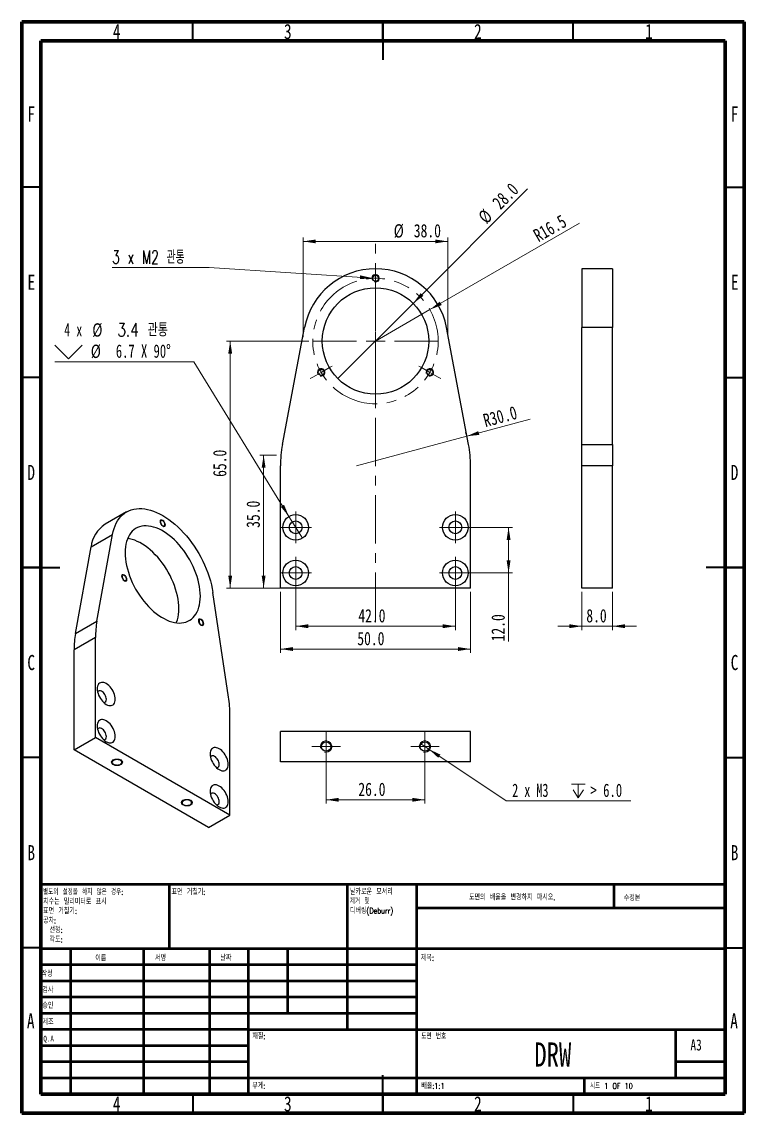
# Model space of a CAD drawing. Header units: millimetres. Extents: x 15 to 205, y 5 to 292.
import ezdxf

# ---------------------------------------------------------------- set-up
doc = ezdxf.new("R2010")
doc.units = ezdxf.units.MM
doc.linetypes.add('CENTERX2', pattern=[20.32, 12.7, -2.54, 2.54, -2.54])
doc.styles.add('SLDTEXTSTYLE0', font='TXT', dxfattribs={"width": 0.75})
doc.styles.add('SLDTEXTSTYLE1', font='TXT', dxfattribs={"width": 0.75, "bigfont": 'bigfont'})
doc.styles.add('SLDTEXTSTYLE2', font='TXT', dxfattribs={"width": 0.691176, "bigfont": 'bigfont'})
doc.styles.add('SLDTEXTSTYLE3', font='TXT', dxfattribs={"width": 0.6875, "bigfont": 'bigfont'})
doc.styles.add('SLDTEXTSTYLE4', font='TXT', dxfattribs={"width": 0.7, "bigfont": 'bigfont'})
doc.styles.add('SLDTEXTSTYLE5', font='TXT', dxfattribs={"width": 0.675, "bigfont": 'bigfont'})
doc.styles.add('SLDTEXTSTYLE6', font='TXT', dxfattribs={"width": 0.666667})
doc.styles.add('SLDTEXTSTYLE7', font='TXT', dxfattribs={"width": 0.694444})
doc.styles.add('SLDTEXTSTYLE8', font='TXT', dxfattribs={"width": 0.666667, "bigfont": 'bigfont'})
doc.styles.add('SLDTEXTSTYLE9', font='TXT', dxfattribs={"width": 0.7})
doc.dimstyles.new('SLDDIMSTYLE0', dxfattribs={"dimtxt": 3.5, "dimasz": 3.302, "dimexe": 0, "dimexo": 0.0625, "dimgap": 0.875, "dimtad": 1, "dimdec": 1, "dimrnd": 1e-09, "dimzin": 4, "dimdsep": 46, "dimtxsty": 'SLDTEXTSTYLE0', "dimsah": 1, "dimcen": 0.09, "dimadec": 0, "dimazin": 1, "dimtfac": 1, "dimtdec": 1, "dimtofl": 0, "dimtmove": 0, "dimatfit": 3, "dimfxl": 0, "dimfrac": 2, "dimtolj": 1, "dimtzin": 12, "dimarcsym": 0})
doc.dimstyles.new('SLDDIMSTYLE1', dxfattribs={"dimtxt": 3.5, "dimasz": 3.302, "dimexe": 0, "dimexo": 0.0625, "dimgap": 0.875, "dimtad": 1, "dimdec": 1, "dimrnd": 1e-09, "dimzin": 4, "dimdsep": 46, "dimtxsty": 'SLDTEXTSTYLE0', "dimblk1": 'NONE', "dimsah": 1, "dimcen": 0, "dimadec": 0, "dimazin": 1, "dimtfac": 1, "dimtdec": 1, "dimtmove": 0, "dimatfit": 3, "dimldrblk": 'NONE', "dimfxl": 0, "dimfrac": 2, "dimtolj": 1, "dimtzin": 12, "dimarcsym": 0})
doc.dimstyles.new('SLDDIMSTYLE2', dxfattribs={"dimtxt": 3.5, "dimasz": 3.302, "dimexe": 0, "dimexo": 0.0625, "dimgap": 0.875, "dimtad": 0, "dimtih": 1, "dimtoh": 1, "dimdec": 1, "dimrnd": 1e-09, "dimzin": 12, "dimdsep": 46, "dimtxsty": 'SLDTEXTSTYLE0', "dimblk1": 'NONE', "dimsah": 1, "dimcen": 0, "dimadec": 0, "dimazin": 3, "dimtfac": 1, "dimtdec": 1, "dimtmove": 0, "dimatfit": 3, "dimldrblk": 'NONE', "dimfxl": 0, "dimfrac": 2, "dimtolj": 1, "dimtzin": 12, "dimarcsym": 0})
doc.dimstyles.new('SLDDIMSTYLE3', dxfattribs={"dimtxt": 3.5, "dimasz": 3.302, "dimexe": 0, "dimexo": 0.0625, "dimgap": 0.875, "dimtad": 0, "dimtih": 1, "dimtoh": 1, "dimdec": 6, "dimrnd": 1e-09, "dimzin": 12, "dimdsep": 46, "dimtxsty": 'SLDTEXTSTYLE0', "dimblk1": 'NONE', "dimsah": 1, "dimcen": 0, "dimadec": 0, "dimazin": 3, "dimtfac": 1, "dimtdec": 1, "dimtmove": 0, "dimatfit": 3, "dimldrblk": 'NONE', "dimfxl": 0, "dimfrac": 2, "dimtolj": 1, "dimtzin": 12, "dimarcsym": 0})
doc.dimstyles.new('SLDDIMSTYLE4', dxfattribs={"dimtxt": 3.5, "dimasz": 3.302, "dimexe": 0, "dimexo": 0.0625, "dimgap": 0.875, "dimtad": 1, "dimdec": 1, "dimrnd": 1e-09, "dimzin": 12, "dimdsep": 46, "dimtxsty": 'SLDTEXTSTYLE0', "dimsah": 1, "dimcen": 0, "dimadec": 0, "dimazin": 3, "dimtfac": 1, "dimtdec": 1, "dimtofl": 0, "dimtmove": 0, "dimatfit": 3, "dimfxl": 0, "dimfrac": 2, "dimtolj": 1, "dimtzin": 12, "dimarcsym": 0})
doc.dimstyles.new('SLDDIMSTYLE5', dxfattribs={"dimtxt": 3.5, "dimasz": 3.302, "dimexe": 0, "dimexo": 0.0625, "dimgap": 0.875, "dimtad": 1, "dimdec": 1, "dimrnd": 1e-09, "dimzin": 4, "dimdsep": 46, "dimtxsty": 'SLDTEXTSTYLE0', "dimsah": 1, "dimcen": 0, "dimadec": 0, "dimazin": 1, "dimtfac": 1, "dimtdec": 1, "dimtofl": 0, "dimtmove": 0, "dimatfit": 3, "dimfxl": 0, "dimfrac": 2, "dimtolj": 1, "dimtzin": 12, "dimarcsym": 0})
doc.dimstyles.new('SLDDIMSTYLE6', dxfattribs={"dimtxt": 3.5, "dimasz": 3.302, "dimexe": 0, "dimexo": 0.0625, "dimgap": 0.875, "dimtad": 1, "dimdec": 1, "dimrnd": 1e-09, "dimzin": 4, "dimdsep": 46, "dimtxsty": 'SLDTEXTSTYLE0', "dimsah": 1, "dimcen": 0.09, "dimadec": 0, "dimazin": 1, "dimtfac": 1, "dimtdec": 1, "dimtmove": 0, "dimatfit": 0, "dimfxl": 0, "dimfrac": 2, "dimtolj": 1, "dimtzin": 12, "dimarcsym": 0})

# ---------------------------------------------------------------- blocks, each defined once
blk = doc.blocks.new('SW_NOTE_0')
at = {"color": 0, "linetype": 'Continuous', "lineweight": 0, "char_height": 1.5, "attachment_point": 1}
for s, insert, style in [('별도의 설정을 하지 않은 경우:', (0, 1.93), 'SLDTEXTSTYLE2'), ('치수는 밀리미터로 표시', (0, -0.57), 'SLDTEXTSTYLE1'), ('표면 거칠기:', (0, -3.07), 'SLDTEXTSTYLE1'), ('공차:', (0, -5.57), 'SLDTEXTSTYLE1'), ('선형:', (1.69, -8.07), 'SLDTEXTSTYLE1'), ('각도:', (1.69, -10.57), 'SLDTEXTSTYLE1')]:
    blk.add_mtext(s, dxfattribs=dict(at, insert=insert, style=style))
blk = doc.blocks.new('SW_NOTE_0_1')
at = {"color": 0, "linetype": 'Continuous', "lineweight": 0, "char_height": 1.5, "attachment_point": 1}
for s, insert, style in [('날카로운 모서리', (0, 1.93), 'SLDTEXTSTYLE1'), ('제거 및', (0, -0.57), 'SLDTEXTSTYLE3'), ('디버링(Deburr)', (0, -3.07), 'SLDTEXTSTYLE1')]:
    blk.add_mtext(s, dxfattribs=dict(at, insert=insert, style=style))
blk = doc.blocks.new('_D')
at = {"color": 7, "linetype": 'Continuous', "lineweight": 0}
for p, q in [((90.53, 208.06), (68.81, 208.06)), ((69.81, 143.06), (69.81, 208.06)), ((107.03, 143.06), (68.81, 143.06))]:
    blk.add_line(p, q, dxfattribs=at)
at = {"color": 7, "linetype": 'Continuous', "lineweight": 18}
for points in [[(69.81, 208.06), (69.3, 204.76), (70.32, 204.76)], [(69.81, 143.06), (70.32, 146.36), (69.3, 146.36)]]:
    blk.add_solid(points, dxfattribs=at)
at = {"color": 7, "linetype": 'Continuous', "lineweight": 18, "insert": (65.3, 172.33), "char_height": 3.5, "attachment_point": 1, "rotation": 90, "style": 'SLDTEXTSTYLE0'}
blk.add_mtext('65.0', dxfattribs=at)
blk = doc.blocks.new('_D_1')
at = {"color": 7, "linetype": 'Continuous', "lineweight": 0}
for p, q in [((83.03, 142.06), (83.03, 126.06)), ((133.03, 142.06), (133.03, 126.06)), ((133.03, 127.06), (83.03, 127.06))]:
    blk.add_line(p, q, dxfattribs=at)
at = {"color": 7, "linetype": 'Continuous', "lineweight": 18}
for points in [[(83.03, 127.06), (86.33, 126.55), (86.33, 127.57)], [(133.03, 127.06), (129.73, 127.57), (129.73, 126.55)]]:
    blk.add_solid(points, dxfattribs=at)
at = {"color": 7, "linetype": 'Continuous', "lineweight": 18, "insert": (103.24, 131.57), "char_height": 3.5, "attachment_point": 1, "style": 'SLDTEXTSTYLE0'}
blk.add_mtext('50.0', dxfattribs=at)
blk = doc.blocks.new('_D_2')
at = {"color": 7, "linetype": 'Continuous', "lineweight": 0}
for p, q in [((82.03, 178.06), (77.6, 178.06)), ((78.6, 143.06), (78.6, 178.06)), ((82.03, 143.06), (77.6, 143.06))]:
    blk.add_line(p, q, dxfattribs=at)
at = {"color": 7, "linetype": 'Continuous', "lineweight": 18}
for points in [[(78.6, 178.06), (78.09, 174.76), (79.11, 174.76)], [(78.6, 143.06), (79.11, 146.36), (78.09, 146.36)]]:
    blk.add_solid(points, dxfattribs=at)
at = {"color": 7, "linetype": 'Continuous', "lineweight": 18, "insert": (74.09, 158.92), "char_height": 3.5, "attachment_point": 1, "rotation": 90, "style": 'SLDTEXTSTYLE0'}
blk.add_mtext('35.0', dxfattribs=at)
blk = doc.blocks.new('_D_3')
at = {"color": 7, "linetype": 'Continuous', "lineweight": 0}
for p, q in [((89.03, 209.06), (89.03, 235.26)), ((127.03, 234.26), (89.03, 234.26)), ((127.03, 209.06), (127.03, 235.26))]:
    blk.add_line(p, q, dxfattribs=at)
at = {"color": 7, "linetype": 'Continuous', "lineweight": 18}
for points in [[(89.03, 234.26), (92.33, 233.75), (92.33, 234.76)], [(127.03, 234.26), (123.73, 234.76), (123.73, 233.75)]]:
    blk.add_solid(points, dxfattribs=at)
at = {"color": 7, "linetype": 'Continuous', "lineweight": 18, "char_height": 3.5, "attachment_point": 1, "style": 'SLDTEXTSTYLE0'}
for s, insert in [('%%c', (112.82, 238.77)), ('38.0', (118.1, 238.82))]:
    blk.add_mtext(s, dxfattribs=dict(at, insert=insert))
blk = doc.blocks.new('_D_4')
at = {"color": 7, "linetype": 'Continuous', "lineweight": 0}
for q in [(148.04, 248.07), (98.13, 198.16)]:
    blk.add_line((117.93, 217.96), q, dxfattribs=at)
at = {"color": 7, "linetype": 'Continuous', "lineweight": 18}
blk.add_solid([(117.93, 217.96), (120.63, 219.94), (119.91, 220.66)], dxfattribs=at)
at = {"color": 7, "linetype": 'Continuous', "lineweight": 18, "char_height": 3.5, "attachment_point": 1, "rotation": 45, "style": 'SLDTEXTSTYLE0'}
for s, insert in [('28.0', (138.42, 244.9)), ('%%c', (134.72, 241.13))]:
    blk.add_mtext(s, dxfattribs=dict(at, insert=insert))
blk = doc.blocks.new('_None')
blk = doc.blocks.new('_D_5')
at = {"color": 7, "linetype": 'Continuous', "lineweight": 0}
for p, q in [((87.03, 146.06), (87.03, 132.06)), ((129.03, 146.06), (129.03, 132.06)), ((87.03, 133.06), (129.03, 133.06))]:
    blk.add_line(p, q, dxfattribs=at)
at = {"color": 7, "linetype": 'Continuous', "lineweight": 18}
for points in [[(87.03, 133.06), (90.33, 132.55), (90.33, 133.57)], [(129.03, 133.06), (125.73, 133.57), (125.73, 132.55)]]:
    blk.add_solid(points, dxfattribs=at)
at = {"color": 7, "linetype": 'Continuous', "lineweight": 18, "insert": (103.51, 137.57), "char_height": 3.5, "attachment_point": 1, "style": 'SLDTEXTSTYLE0'}
blk.add_mtext('42.0', dxfattribs=at)
blk = doc.blocks.new('_D_6')
at = {"color": 7, "linetype": 'Continuous', "lineweight": 0}
for p, q in [((130.03, 159.06), (144.03, 159.06)), ((143.03, 159.06), (143.03, 147.06)), ((130.03, 147.06), (144.03, 147.06)), ((143.03, 147.06), (143.03, 129.07))]:
    blk.add_line(p, q, dxfattribs=at)
at = {"color": 7, "linetype": 'Continuous', "lineweight": 18}
for points in [[(143.03, 159.06), (142.52, 155.76), (143.54, 155.76)], [(143.03, 147.06), (143.54, 150.36), (142.52, 150.36)]]:
    blk.add_solid(points, dxfattribs=at)
at = {"color": 7, "linetype": 'Continuous', "lineweight": 18, "insert": (138.52, 129.07), "char_height": 3.5, "attachment_point": 1, "rotation": 90, "style": 'SLDTEXTSTYLE0'}
blk.add_mtext('12.0', dxfattribs=at)
blk = doc.blocks.new('SW_SYMBOL_HOLE_SINK')
at = {"color": 0, "linetype": 'Continuous', "lineweight": 18}
for p, q in [((0, 875), (800, 75)), ((800, 75), (1600, 875))]:
    blk.add_line(p, q, dxfattribs=at)
blk = doc.blocks.new('_D_7')
at = {"color": 7, "linetype": 'Continuous', "lineweight": 0}
for p, q in [((60.23, 202.59), (23.69, 202.59)), ((85.27, 161.92), (60.23, 202.59)), ((88.79, 156.2), (85.27, 161.92))]:
    blk.add_line(p, q, dxfattribs=at)
at = {"color": 7, "linetype": 'Continuous', "lineweight": 18}
blk.add_solid([(85.27, 161.92), (83.97, 165), (83.11, 164.47)], dxfattribs=at)
at = {"color": 7, "linetype": 'Continuous', "lineweight": 18, "xscale": 0.004470703125, "yscale": 0.004470703125, "zscale": 0.004470703125}
blk.add_blockref('SW_SYMBOL_HOLE_SINK', (23.69, 203.08), dxfattribs=at)
at = {"color": 7, "linetype": 'Continuous', "lineweight": 18, "char_height": 3.5, "attachment_point": 1}
for s, insert, style in [('4 x', (26.14, 212.77), 'SLDTEXTSTYLE6'), ('%%c', (33.55, 212.72), 'SLDTEXTSTYLE0'), ('3.4 관통', (40.14, 212.77), 'SLDTEXTSTYLE1'), ('%%c', (33.14, 207.11), 'SLDTEXTSTYLE0'), ('6.7 X 90°', (39.73, 207.16), 'SLDTEXTSTYLE7')]:
    blk.add_mtext(s, dxfattribs=dict(at, insert=insert, style=style))
blk = doc.blocks.new('_D_8')
at = {"color": 7, "linetype": 'Continuous', "lineweight": 0}
for p, q in [((64.25, 227.37), (38.76, 227.37)), ((107.23, 224.61), (64.25, 227.37)), ((108.83, 224.51), (107.23, 224.61))]:
    blk.add_line(p, q, dxfattribs=at)
at = {"color": 7, "linetype": 'Continuous', "lineweight": 18}
blk.add_solid([(107.23, 224.61), (103.97, 225.33), (103.91, 224.32)], dxfattribs=at)
at = {"color": 7, "linetype": 'Continuous', "lineweight": 18, "insert": (38.76, 231.88), "char_height": 3.5, "attachment_point": 1, "style": 'SLDTEXTSTYLE8'}
blk.add_mtext('3 x M2 관통', dxfattribs=at)
blk = doc.blocks.new('_D_9')
at = {"color": 7, "linetype": 'Continuous', "lineweight": 0}
for q in [(161.7, 239.05), (108.03, 208.06)]:
    blk.add_line((122.32, 216.31), q, dxfattribs=at)
at = {"color": 7, "linetype": 'Continuous', "lineweight": 18}
blk.add_solid([(122.32, 216.31), (125.44, 217.52), (124.93, 218.4)], dxfattribs=at)
at = {"color": 7, "linetype": 'Continuous', "lineweight": 18, "insert": (149.15, 237.01), "char_height": 3.5, "attachment_point": 1, "rotation": 30, "style": 'SLDTEXTSTYLE0'}
blk.add_mtext('R16.5', dxfattribs=at)
blk = doc.blocks.new('_D_10')
at = {"color": 7, "linetype": 'Continuous', "lineweight": 0}
for q in [(148.68, 187.49), (103.03, 175.25)]:
    blk.add_line((132.01, 183.02), q, dxfattribs=at)
at = {"color": 7, "linetype": 'Continuous', "lineweight": 18}
blk.add_arc((103.03, 175.25), 30, 12.6013, 16.9092, dxfattribs=at)
blk.add_solid([(132.01, 183.02), (135.33, 183.38), (135.07, 184.36)], dxfattribs=at)
at = {"color": 7, "linetype": 'Continuous', "lineweight": 18, "insert": (136.04, 188.76), "char_height": 3.5, "attachment_point": 1, "rotation": 15, "style": 'SLDTEXTSTYLE0'}
blk.add_mtext('R30.0', dxfattribs=at)
blk = doc.blocks.new('SW_CENTERMARKSYMBOL_0')
at = {"color": 0, "linetype": 'Continuous', "lineweight": 18}
for p, q in [((-14.29, 27.25), (-14.29, 28.05)), ((-14.29, 24.75), (-14.29, 27.25)), ((-14.29, 24.75), (-14.29, 22.25)), ((-14.29, 22.25), (-14.29, 21.45)), ((-14.29, 13.25), (-14.29, 19)), ((-14.29, 8.25), (-14.29, 10.75)), ((-19.29, 8.25), (-25.04, 8.25)), ((-14.29, 8.25), (-16.79, 8.25)), ((-14.29, 8.25), (-14.29, 5.75)), ((-14.29, 8.25), (-11.79, 8.25)), ((-9.29, 8.25), (-3.54, 8.25)), ((-14.29, 3.25), (-14.29, -2.5)), ((-28.58, 0), (-26.41, 1.25)), ((-26.41, 1.25), (-25.72, 1.65)), ((-2.17, 1.25), (-2.86, 1.65)), ((0, 0), (-2.17, 1.25)), ((0, 0), (2.17, -1.25)), ((-30.74, -1.25), (-31.44, -1.65)), ((-28.58, 0), (-30.74, -1.25)), ((2.17, -1.25), (2.86, -1.65))]:
    blk.add_line(p, q, dxfattribs=at)
at = {"color": 0, "linetype": 'CENTERX2', "lineweight": 0}
for start, end in [(107.3624, 192.6376), (347.3624, 72.6376), (227.3624, 312.6376)]:
    blk.add_arc((-14.29, 8.25), 16.5, start, end, dxfattribs=at)
at = {"color": 0, "linetype": 'Continuous', "lineweight": 0}
for start, end in [(90, 98.6812), (81.3188, 90), (201.3188, 210), (321.3188, 330), (330, 338.6812), (210, 218.6812)]:
    blk.add_arc((-14.29, 8.25), 16.5, start, end, dxfattribs=at)
blk = doc.blocks.new('SW_CENTERMARKSYMBOL_1')
at = {"color": 0, "linetype": 'Continuous', "lineweight": 18}
for p, q in [((0, 5), (0, 16.5)), ((-5, 0), (-16.5, 0)), ((0, 0), (-2.5, 0)), ((0, 0), (0, 2.5)), ((0, 0), (0, -2.5)), ((0, 0), (2.5, 0)), ((5, 0), (16.5, 0)), ((0, -5), (0, -16.5))]:
    blk.add_line(p, q, dxfattribs=at)
blk = doc.blocks.new('SW_CENTERMARKSYMBOL_2')
at = {"color": 0, "linetype": 'Continuous', "lineweight": 18}
for p, q in [((0, 2.5), (0, 4.2)), ((-2.5, 0), (-4.2, 0)), ((0, 0), (-2.5, 0)), ((0, 0), (0, 2.5)), ((0, 0), (0, -2.5)), ((0, 0), (2.5, 0)), ((2.5, 0), (4.2, 0)), ((0, -2.5), (0, -4.2))]:
    blk.add_line(p, q, dxfattribs=at)
blk = doc.blocks.new('SW_CENTERMARKSYMBOL_3')
at = {"color": 0, "linetype": 'Continuous', "lineweight": 18}
for p, q in [((0, 2.5), (0, 4.2)), ((-2.5, 0), (-4.2, 0)), ((0, 0), (-2.5, 0)), ((0, 0), (0, 2.5)), ((0, 0), (0, -2.5)), ((0, 0), (2.5, 0)), ((2.5, 0), (4.2, 0)), ((0, -2.5), (0, -4.2))]:
    blk.add_line(p, q, dxfattribs=at)
blk = doc.blocks.new('SW_CENTERMARKSYMBOL_4')
at = {"color": 0, "linetype": 'Continuous', "lineweight": 18}
for p, q in [((0, 2.5), (0, 4.2)), ((-2.5, 0), (-4.2, 0)), ((0, 0), (-2.5, 0)), ((0, 0), (0, 2.5)), ((0, 0), (0, -2.5)), ((0, 0), (2.5, 0)), ((2.5, 0), (4.2, 0)), ((0, -2.5), (0, -4.2))]:
    blk.add_line(p, q, dxfattribs=at)
blk = doc.blocks.new('SW_CENTERMARKSYMBOL_5')
at = {"color": 0, "linetype": 'Continuous', "lineweight": 18}
for p, q in [((0, 2.5), (0, 4.2)), ((-2.5, 0), (-4.2, 0)), ((0, 0), (-2.5, 0)), ((0, 0), (0, 2.5)), ((0, 0), (0, -2.5)), ((0, 0), (2.5, 0)), ((2.5, 0), (4.2, 0)), ((0, -2.5), (0, -4.2))]:
    blk.add_line(p, q, dxfattribs=at)
blk = doc.blocks.new('_D_11')
at = {"color": 7, "linetype": 'Continuous', "lineweight": 0}
for p, q in [((162.33, 142.06), (162.33, 132.06)), ((170.33, 142.06), (170.33, 132.06)), ((162.33, 133.06), (155.98, 133.06)), ((162.33, 133.06), (170.33, 133.06)), ((170.33, 133.06), (176.68, 133.06))]:
    blk.add_line(p, q, dxfattribs=at)
at = {"color": 7, "linetype": 'Continuous', "lineweight": 18}
for points in [[(162.33, 133.06), (159.03, 133.57), (159.03, 132.55)], [(170.33, 133.06), (173.63, 132.55), (173.63, 133.57)]]:
    blk.add_solid(points, dxfattribs=at)
at = {"color": 7, "linetype": 'Continuous', "lineweight": 18, "insert": (163.48, 137.57), "char_height": 3.5, "attachment_point": 1, "style": 'SLDTEXTSTYLE0'}
blk.add_mtext('8.0', dxfattribs=at)
blk = doc.blocks.new('_D_12')
at = {"color": 7, "linetype": 'Continuous', "lineweight": 0}
for p, q in [((95.03, 100.42), (95.03, 86.42)), ((121.03, 100.42), (121.03, 86.42)), ((121.03, 87.42), (95.03, 87.42))]:
    blk.add_line(p, q, dxfattribs=at)
at = {"color": 7, "linetype": 'Continuous', "lineweight": 18}
for points in [[(95.03, 87.42), (98.33, 86.91), (98.33, 87.92)], [(121.03, 87.42), (117.73, 87.92), (117.73, 86.91)]]:
    blk.add_solid(points, dxfattribs=at)
at = {"color": 7, "linetype": 'Continuous', "lineweight": 18, "insert": (103.51, 91.93), "char_height": 3.5, "attachment_point": 1, "style": 'SLDTEXTSTYLE0'}
blk.add_mtext('26.0', dxfattribs=at)
blk = doc.blocks.new('SW_SYMBOL_HOLE_DEPTH')
at = {"color": 0, "linetype": 'Continuous', "lineweight": 18}
for p, q in [((0, 875), (800, 875)), ((400, 875), (400, 75)), ((100, 555), (400, 75)), ((700, 555), (400, 75))]:
    blk.add_line(p, q, dxfattribs=at)
blk = doc.blocks.new('_D_13')
at = {"color": 7, "linetype": 'Continuous', "lineweight": 0}
for p, q in [((119.99, 102.11), (122.07, 100.72)), ((122.07, 100.72), (142.4, 87.1)), ((142.4, 87.1), (175.16, 87.1))]:
    blk.add_line(p, q, dxfattribs=at)
at = {"color": 7, "linetype": 'Continuous', "lineweight": 18}
blk.add_solid([(122.07, 100.72), (124.53, 98.46), (125.1, 99.3)], dxfattribs=at)
at = {"color": 7, "linetype": 'Continuous', "lineweight": 18, "xscale": 0.004470703125, "yscale": 0.004470703125, "zscale": 0.004470703125}
blk.add_blockref('SW_SYMBOL_HOLE_DEPTH', (159.57, 87.59), dxfattribs=at)
at = {"color": 7, "linetype": 'Continuous', "lineweight": 18, "char_height": 3.5, "attachment_point": 1}
for s, insert, style in [('2 x M3', (143.99, 91.67), 'SLDTEXTSTYLE6'), ('> 6.0', (164.57, 91.67), 'SLDTEXTSTYLE9')]:
    blk.add_mtext(s, dxfattribs=dict(at, insert=insert, style=style))
blk = doc.blocks.new('SW_CENTERMARKSYMBOL_6')
at = {"color": 0, "linetype": 'Continuous', "lineweight": 18}
for p, q in [((0, 2.5), (0, 3.75)), ((-2.5, 0), (-3.75, 0)), ((0, 0), (-2.5, 0)), ((0, 0), (0, 2.5)), ((0, 0), (0, -2.5)), ((0, 0), (2.5, 0)), ((2.5, 0), (3.75, 0)), ((0, -2.5), (0, -3.75))]:
    blk.add_line(p, q, dxfattribs=at)
blk = doc.blocks.new('SW_CENTERMARKSYMBOL_7')
at = {"color": 0, "linetype": 'Continuous', "lineweight": 18}
for p, q in [((0, 2.5), (0, 3.75)), ((-2.5, 0), (-3.75, 0)), ((0, 0), (-2.5, 0)), ((0, 0), (0, 2.5)), ((0, 0), (0, -2.5)), ((0, 0), (2.5, 0)), ((2.5, 0), (3.75, 0)), ((0, -2.5), (0, -3.75))]:
    blk.add_line(p, q, dxfattribs=at)

msp = doc.modelspace()

# ---------------------------------------------------------------- linework, layer by layer
at = {"color": 7, "linetype": 'Continuous', "lineweight": 70}
for p, q in [((15, 5), (15, 292)), ((15, 292), (205, 292)), ((205, 292), (205, 5)), ((20, 10), (20, 287)), ((20, 287), (200, 287)), ((200, 287), (200, 10)), ((200, 10), (20, 10)), ((205, 5), (15, 5))]:
    msp.add_line(p, q, dxfattribs=at)
at = {"color": 7, "linetype": 'Continuous', "lineweight": 35}
for p, q in [((60, 287), (60, 292)), ((110, 292), (110, 282)), ((110, 287), (110, 292)), ((160, 287), (160, 292)), ((20, 248.5), (15, 248.5)), ((200, 248.5), (205, 248.5)), ((20, 198.5), (15, 198.5)), ((200, 198.5), (205, 198.5)), ((15, 148.5), (25, 148.5)), ((20, 148.5), (15, 148.5)), ((205, 148.5), (195, 148.5)), ((200, 148.5), (205, 148.5)), ((20, 98.5), (15, 98.5)), ((200, 98.5), (205, 98.5)), ((20, 48.5), (15, 48.5)), ((200, 48.5), (205, 48.5)), ((110, 5), (110, 15)), ((60, 10), (60, 5)), ((110, 10), (110, 5)), ((160, 10), (160, 5))]:
    msp.add_line(p, q, dxfattribs=at)
at = {"color": 7, "linetype": 'CENTERX2', "lineweight": 18}
msp.add_line((108.0327697, 134.5155617), (108.0327697, 233.9230145), dxfattribs=at)
at = {"color": 7, "linetype": 'Continuous', "lineweight": 25}
for p, q in [((170.3293437, 227.0617241), (162.3293437, 227.0617241)), ((162.3293437, 227.0617241), (162.3293437, 211.5868297)), ((170.3293437, 227.0617241), (170.3293437, 211.5868297)), ((83.5536223, 180.820332), (89.3626431, 211.5868297)), ((132.5119172, 180.820332), (126.7028964, 211.5868297)), ((170.3293437, 211.5868297), (162.3293437, 211.5868297)), ((162.3293437, 180.820332), (162.3293437, 211.5868297)), ((170.3293437, 180.820332), (170.3293437, 211.5868297)), ((162.3293437, 175.2543758), (162.3293437, 180.820332)), ((162.3293437, 180.820332), (170.3293437, 180.820332)), ((170.3293437, 180.820332), (170.3293437, 175.2543758)), ((83.0327697, 143.0617241), (83.0327697, 175.2543758)), ((133.0327697, 143.0617241), (133.0327697, 175.2543758)), ((170.3293437, 175.2543758), (162.3293437, 175.2543758)), ((162.3293437, 143.0617241), (162.3293437, 175.2543758)), ((170.3293437, 143.0617241), (170.3293437, 175.2543758)), ((42.5599333, 163.1278718), (36.9030791, 159.8622394)), ((33.2005338, 153.906925), (38.8573881, 157.1725574)), ((34.7497901, 134.4217222), (38.8573881, 157.1725574)), ((29.0929359, 131.1560898), (33.2005338, 153.906925)), ((69.3685324, 114.4367477), (65.2609345, 141.9301146)), ((133.0327697, 143.0617241), (83.0327697, 143.0617241)), ((170.3293437, 143.0617241), (162.3293437, 143.0617241)), ((29.0929359, 131.1560898), (34.7497901, 134.4217222)), ((34.3814917, 130.089506), (28.7246375, 126.8238735)), ((34.3814917, 103.8028921), (34.3814917, 130.089506)), ((28.7246375, 100.5372596), (28.7246375, 126.8238735)), ((69.7368308, 83.3926893), (69.7368308, 109.6793032)), ((28.7246375, 100.5372596), (34.3814917, 103.8028921)), ((69.7368308, 83.3926893), (34.3814917, 103.8028921)), ((83.0327697, 97.4150289), (83.0327697, 105.4150289)), ((133.0327697, 105.4150289), (83.0327697, 105.4150289)), ((133.0327697, 97.4150289), (133.0327697, 105.4150289)), ((64.0799766, 80.1270568), (28.7246375, 100.5372596)), ((133.0327697, 97.4150289), (83.0327697, 97.4150289)), ((64.0799766, 80.1270568), (69.7368308, 83.3926893))]:
    msp.add_line(p, q, dxfattribs=at)
at = {"color": 7, "linetype": 'Continuous', "lineweight": 50}
for p, q in [((20, 65.25), (200, 65.25)), ((20, 65.25), (20, 10)), ((53.8, 48.25), (53.8, 65.25)), ((100.6, 65.25), (100.6, 27)), ((118.8, 65.25), (118.8, 10)), ((170.8, 58.875), (170.8, 65.25)), ((200, 58.875), (118.8, 58.875)), ((200, 48.25), (20, 48.25)), ((27.8, 48.25), (27.8, 10)), ((46.9909524, 48.25), (46.9909524, 10)), ((64.3989262, 48.25), (64.3989262, 10)), ((74.6, 10), (74.6, 48.25)), ((85, 31.25), (85, 48.25)), ((118.8, 44), (20, 44)), ((118.8, 39.75), (20, 39.75)), ((118.8, 35.5), (20, 35.5)), ((118.8, 31.25), (20, 31.25)), ((74.6, 27), (20, 27)), ((74.6, 27), (200, 27)), ((187, 14.25), (187, 27)), ((74.6, 22.749928), (20, 22.749928)), ((74.6, 18.5), (20, 18.5)), ((200, 18.5), (187, 18.5)), ((20, 14.25), (200, 14.25)), ((163, 10), (163, 14.25))]:
    msp.add_line(p, q, dxfattribs=at)
at = {"color": 7, "linetype": 'Continuous', "lineweight": 25, "flags": 128}
for points in [[(38.8573881, 157.1725574), (39.0312087, 157.9839162), (39.2522005, 158.7543205), (39.5195634, 159.480981), (39.8323291, 160.1612666), (40.1893654, 160.7927142), (40.5893794, 161.3730373), (41.0309227, 161.9001349), (41.5123968, 162.3720984), (42.0320582, 162.7872189), (42.5880254, 163.1439934), (43.1782854, 163.4411301), (43.8007009, 163.6775532), (44.4530184, 163.8524065), (45.132876, 163.965057), (45.837812, 164.0150968), (46.565274, 164.0023448), (47.3126281, 163.926847), (48.0771683, 163.7888769), (48.8561264, 163.5889341), (49.6466819, 163.3277424), (50.4459725, 163.0062475), (51.251104, 162.6256136), (52.0591613, 162.1872189), (52.8672186, 161.6926505), (53.6723501, 161.1436994), (54.4716406, 160.542353), (55.2621961, 159.8907887), (56.0411542, 159.1913658), (56.8056944, 158.4466165), (57.5530485, 157.6592375), (58.2805106, 156.8320798), (58.9854466, 155.9681382), (59.6653041, 155.0705408), (60.3176216, 154.1425378), (60.9400372, 153.1874891), (61.5302971, 152.2088527), (62.0862643, 151.2101721), (62.6059258, 150.1950633), (63.0873998, 149.1672017), (63.5289432, 148.130309), (63.9289572, 147.0881395), (64.2859934, 146.0444667), (64.5987592, 145.0030694), (64.866122, 143.9677184), (65.0871138, 142.9421623), (65.2609345, 141.9301146)], [(52.6248467, 159.8193036), (52.5997149, 160.0263556), (52.5265525, 160.2440267), (52.4118604, 160.4529758), (52.2658294, 160.634637), (52.101435, 160.7728688), (51.9332844, 160.8553887), (51.7763186, 160.8748645), (51.6444845, 160.8295657), (51.5494963, 160.7235172), (51.4997941, 160.5661419), (51.4997941, 160.3714234), (51.5494963, 160.1566631), (51.6444845, 159.9409436), (51.7763186, 159.7434324), (51.9332844, 159.5816793), (52.101435, 159.4700567), (52.2658294, 159.4184828), (52.4118604, 159.4315401), (52.5265525, 159.5080686), (52.5997149, 159.6412682), (52.6248467, 159.8193036)], [(61.9586562, 140.9580867), (61.9345415, 141.7694339), (61.862315, 142.6046705), (61.7423285, 143.4597273), (61.5751666, 144.3304386), (61.3616436, 145.2125624), (61.1027999, 146.1018009), (60.7998965, 146.9938221), (60.4544091, 147.8842799), (60.0680209, 148.7688362), (59.6426144, 149.6431816), (59.180262, 150.5030562), (58.6832163, 151.344271), (58.1538989, 152.1627274), (57.5948886, 152.9544383), (57.0089087, 153.7155463), (56.3988142, 154.4423434), (55.7675773, 155.1312888), (55.1182734, 155.779026), (54.4540659, 156.3823993), (53.7781905, 156.9384691), (53.0939403, 157.4445263), (52.4046487, 157.8981054), (51.7136739, 158.2969966), (51.0243823, 158.6392567), (50.340132, 158.923218), (49.6642567, 159.1474973), (49.0000491, 159.3110017), (48.3507452, 159.4129349), (47.7195083, 159.4528), (47.1094138, 159.430403), (46.523434, 159.345853), (45.9644236, 159.1995618), (45.4351062, 158.9922421), (44.9380606, 158.7249041), (44.4757082, 158.3988502), (44.0503016, 158.0156688), (43.6639134, 157.5772267), (43.318426, 157.0856602), (43.0155226, 156.5433639), (42.7566789, 155.9529799), (42.543156, 155.3173845), (42.3759941, 154.6396742), (42.2560075, 153.9231509), (42.183781, 153.1713052), (42.1596663, 152.3878002), (42.183781, 151.576453), (42.2560075, 150.7412164), (42.3759941, 149.8861596), (42.543156, 149.0154483), (42.7566789, 148.1333245), (43.0155226, 147.2440859), (43.318426, 146.3520648), (43.6639134, 145.461607), (44.0503016, 144.5770506), (44.4757082, 143.7027053), (44.9380606, 142.8428306), (45.4351062, 142.0016159), (45.9644236, 141.1831594), (46.523434, 140.3914486), (47.1094138, 139.6303406), (47.7195083, 138.9035435), (48.3507452, 138.2145981), (49.0000491, 137.5668609), (49.6642567, 136.9634876), (50.340132, 136.4074178), (51.0243823, 135.9013606), (51.7136739, 135.4477815), (52.4046487, 135.0488903), (53.0939403, 134.7066302), (53.7781905, 134.4226689), (54.4540659, 134.1983896), (55.1182734, 134.0348851), (55.7675773, 133.932952), (56.3988142, 133.8930868), (57.0089087, 133.9154838), (57.5948886, 134.0000339), (58.1538989, 134.1463251), (58.6832163, 134.3536447), (59.180262, 134.6209828), (59.6426144, 134.9470367), (60.0680209, 135.3302181), (60.4544091, 135.7686601), (60.7998965, 136.2602267), (61.1027999, 136.802523), (61.3616436, 137.392907), (61.5751666, 138.0285024), (61.7423285, 138.7062127), (61.862315, 139.422736), (61.9345415, 140.1745817), (61.9586562, 140.9580867)], [(55.6334395, 133.9491145), (55.7047894, 134.1272746), (55.9183123, 134.76287), (56.0854742, 135.4405802), (56.2054608, 136.1571036), (56.2776873, 136.9089492), (56.301802, 137.6924542), (56.2776873, 138.5038014), (56.2054608, 139.339038), (56.0854742, 140.1940949), (55.9183123, 141.0648062), (55.7047894, 141.9469299), (55.4459457, 142.8361685), (55.1430422, 143.7281896), (54.7975549, 144.6186475), (54.4111667, 145.5032038), (53.9857601, 146.3775491), (53.5234077, 147.2374238), (53.0263621, 148.0786385), (52.4970447, 148.897095), (51.9380343, 149.6888058), (51.3520545, 150.4499138), (50.74196, 151.176711), (50.1107231, 151.8656564), (49.4614192, 152.5133936), (48.7972116, 153.1167668), (48.1213363, 153.6728366), (47.437086, 154.1788938), (46.7477944, 154.6324729), (46.0568196, 155.0313642), (45.367528, 155.3736242), (44.6832778, 155.6575856), (44.0074024, 155.8818648), (43.3431949, 156.0453693), (42.8280288, 156.13114)], [(42.5207015, 145.4429174), (42.4955697, 145.6499693), (42.4224073, 145.8676404), (42.3077152, 146.0765896), (42.1616842, 146.2582508), (41.9972898, 146.3964826), (41.8291392, 146.4790025), (41.6721734, 146.4984783), (41.5403393, 146.4531794), (41.4453511, 146.3471309), (41.3956489, 146.1897557), (41.3956489, 145.9950371), (41.4453511, 145.7802769), (41.5403393, 145.5645574), (41.6721734, 145.3670462), (41.8291392, 145.205293), (41.9972898, 145.0936704), (42.1616842, 145.0420965), (42.3077152, 145.0551539), (42.4224073, 145.1316823), (42.4955697, 145.2648819), (42.5207015, 145.4429174)], [(62.7289919, 133.7769196), (62.7038601, 133.9839716), (62.6306977, 134.2016427), (62.5160056, 134.4105919), (62.3699746, 134.5922531), (62.2055802, 134.7304849), (62.0374296, 134.8130048), (61.8804638, 134.8324806), (61.7486297, 134.7871817), (61.6536415, 134.6811332), (61.6039393, 134.523758), (61.6039393, 134.3290394), (61.6536415, 134.1142792), (61.7486297, 133.8985596), (61.8804638, 133.7010484), (62.0374296, 133.5392953), (62.2055802, 133.4276727), (62.3699746, 133.3760988), (62.5160056, 133.3891562), (62.6306977, 133.4656846), (62.7038601, 133.5988842), (62.7289919, 133.7769196)], [(39.5857977, 113.8631632), (39.5616146, 114.2675755), (39.4895579, 114.6916762), (39.3710942, 115.126832), (39.2086353, 115.5641842), (39.0054882, 115.9948296), (38.7657886, 116.4100016), (38.4944159, 116.8012484), (38.1968946, 117.1606054), (37.8792813, 117.4807571), (37.5480417, 117.7551862), (37.2099189, 117.978306), (36.8717961, 118.1455744), (36.5405565, 118.2535865), (36.2229432, 118.3001433), (35.9254218, 118.2842971), (35.6540491, 118.2063706), (35.4143495, 118.0679499), (35.2112024, 117.871853), (35.0487435, 117.6220719), (34.9302799, 117.3236914), (34.8582231, 116.9827856), (34.8340401, 116.6062945), (34.8582231, 116.2018822), (34.9302799, 115.7777814), (35.0487435, 115.3426257), (35.2112024, 114.9052735), (35.4143495, 114.474628), (35.6540491, 114.0594561), (35.9254218, 113.6682092), (36.2229432, 113.3088522), (36.5405565, 112.9887005), (36.8717961, 112.7142715), (37.2099189, 112.4911517), (37.5480417, 112.3238832), (37.8792813, 112.2158712), (38.1968946, 112.1693143), (38.4944159, 112.1851605), (38.7657886, 112.2630871), (39.0054882, 112.4015078), (39.2086353, 112.5976046), (39.3710942, 112.8473857), (39.4895579, 113.1457662), (39.5616146, 113.486672), (39.5857977, 113.8631632)], [(37.2382031, 113.8631632), (37.2135965, 114.1567947), (37.1407838, 114.4668152), (37.0227462, 114.7805323), (36.864316, 115.0851026), (36.6719795, 115.3680567), (36.4536108, 115.6178106), (36.2181501, 115.8241393), (35.9752372, 115.9785957), (35.7348168, 116.0748563), (35.5067319, 116.1089801), (35.3003203, 116.0795703), (35.1240325, 115.9878307), (34.9850857, 115.8375173), (34.9361024, 115.7518795)], [(39.5857977, 104.0646735), (39.5616146, 104.4690858), (39.4895579, 104.8931865), (39.3710942, 105.3283422), (39.2086353, 105.7656944), (39.0054882, 106.1963399), (38.7657886, 106.6115119), (38.4944159, 107.0027587), (38.1968946, 107.3621157), (37.8792813, 107.6822674), (37.5480417, 107.9566964), (37.2099189, 108.1798162), (36.8717961, 108.3470847), (36.5405565, 108.4550968), (36.2229432, 108.5016536), (35.9254218, 108.4858074), (35.6540491, 108.4078808), (35.4143495, 108.2694602), (35.2112024, 108.0733633), (35.0487435, 107.8235822), (34.9302799, 107.5252017), (34.8582231, 107.1842959), (34.8340401, 106.8078047), (34.8582231, 106.4033924), (34.9302799, 105.9792917), (35.0487435, 105.5441359), (35.2112024, 105.1067837), (35.4143495, 104.6761383), (35.6540491, 104.2609663), (35.9254218, 103.8697195), (36.2229432, 103.5103625), (36.5405565, 103.1902108), (36.8717961, 102.9157818), (37.2099189, 102.692662), (37.5480417, 102.5253935), (37.8792813, 102.4173814), (38.1968946, 102.3708246), (38.4944159, 102.3866708), (38.7657886, 102.4645974), (39.0054882, 102.603018), (39.2086353, 102.7991149), (39.3710942, 103.048896), (39.4895579, 103.3472765), (39.5616146, 103.6881823), (39.5857977, 104.0646735)], [(37.2382031, 104.0646735), (37.2135965, 104.358305), (37.1407838, 104.6683254), (37.0227462, 104.9820426), (36.864316, 105.2866128), (36.6719795, 105.569567), (36.4536108, 105.8193209), (36.2181501, 106.0256496), (35.9752372, 106.1801059), (35.7348168, 106.2763665), (35.5067319, 106.3104904), (35.3003203, 106.2810805), (35.1240325, 106.189341), (34.9850857, 106.0390275), (34.9361024, 105.9533897)], [(69.2842825, 96.7185929), (69.2600994, 97.1230052), (69.1880427, 97.5471059), (69.069579, 97.9822616), (68.9071201, 98.4196138), (68.7039731, 98.8502593), (68.4642734, 99.2654313), (68.1929007, 99.6566781), (67.8953794, 100.0160351), (67.5777661, 100.3361868), (67.2465265, 100.6106158), (66.9084037, 100.8337356), (66.5702809, 101.0010041), (66.2390413, 101.1090162), (65.921428, 101.155573), (65.6239066, 101.1397268), (65.352534, 101.0618002), (65.1128343, 100.9233796), (64.9096873, 100.7272827), (64.7472283, 100.4775016), (64.6287647, 100.1791211), (64.5567079, 99.8382153), (64.5325249, 99.4617241), (64.5567079, 99.0573118), (64.6287647, 98.6332111), (64.7472283, 98.1980553), (64.9096873, 97.7607031), (65.1128343, 97.3300577), (65.352534, 96.9148857), (65.6239066, 96.5236389), (65.921428, 96.1642819), (66.2390413, 95.8441302), (66.5702809, 95.5697012), (66.9084037, 95.3465814), (67.2465265, 95.1793129), (67.5777661, 95.0713008), (67.8953794, 95.024744), (68.1929007, 95.0405902), (68.4642734, 95.1185168), (68.7039731, 95.2569374), (68.9071201, 95.4530343), (69.069579, 95.7028154), (69.1880427, 96.0011959), (69.2600994, 96.3421017), (69.2842825, 96.7185929)], [(40.9222295, 97.7818822), (40.6945667, 97.8858012), (40.4315269, 97.9566098), (40.1472907, 97.9904909), (39.8571812, 97.9856178), (39.5768383, 97.9422533), (39.3213754, 97.8627352), (39.1045647, 97.7513503), (38.9380943, 97.6141034), (38.8309387, 97.4583935), (38.7888748, 97.292615), (38.8141702, 97.125705), (38.9054613, 96.9666618), (39.0578264, 96.8240593), (39.2630516, 96.7055853), (39.5100732, 96.6176267), (39.785574, 96.5649255), (40.0747019, 96.5503228), (40.3618698, 96.5746058), (40.6315965, 96.6364654), (40.8693408, 96.7325667), (41.062286, 96.8577289), (41.2000304, 97.0052045), (41.275148, 97.1670429), (41.2835894, 97.3345196), (41.2248993, 97.4986057), (41.1022418, 97.6504553), (40.9222295, 97.7818822)], [(66.9366879, 96.7185929), (66.9120813, 97.0122244), (66.8392686, 97.3222448), (66.721231, 97.635962), (66.5628008, 97.9405322), (66.3704643, 98.2234864), (66.1520957, 98.4732403), (65.916635, 98.679569), (65.673722, 98.8340253), (65.4333016, 98.9302859), (65.2052167, 98.9644098), (64.9988051, 98.9349999), (64.8225173, 98.8432604), (64.6835705, 98.6929469), (64.6345872, 98.6073091)], [(69.2842825, 86.9201031), (69.2600994, 87.3245154), (69.1880427, 87.7486162), (69.069579, 88.1837719), (68.9071201, 88.6211241), (68.7039731, 89.0517695), (68.4642734, 89.4669415), (68.1929007, 89.8581883), (67.8953794, 90.2175453), (67.5777661, 90.537697), (67.2465265, 90.8121261), (66.9084037, 91.0352459), (66.5702809, 91.2025143), (66.2390413, 91.3105264), (65.921428, 91.3570832), (65.6239066, 91.3412371), (65.352534, 91.2633105), (65.1128343, 91.1248898), (64.9096873, 90.928793), (64.7472283, 90.6790118), (64.6287647, 90.3806313), (64.5567079, 90.0397255), (64.5325249, 89.6632344), (64.5567079, 89.2588221), (64.6287647, 88.8347213), (64.7472283, 88.3995656), (64.9096873, 87.9622134), (65.1128343, 87.5315679), (65.352534, 87.116396), (65.6239066, 86.7251492), (65.921428, 86.3657922), (66.2390413, 86.0456405), (66.5702809, 85.7712114), (66.9084037, 85.5480916), (67.2465265, 85.3808231), (67.5777661, 85.2728111), (67.8953794, 85.2262543), (68.1929007, 85.2421004), (68.4642734, 85.320027), (68.7039731, 85.4584477), (68.9071201, 85.6545445), (69.069579, 85.9043256), (69.1880427, 86.2027062), (69.2600994, 86.5436119), (69.2842825, 86.9201031)], [(66.9366879, 86.9201031), (66.9120813, 87.2137346), (66.8392686, 87.5237551), (66.721231, 87.8374722), (66.5628008, 88.1420425), (66.3704643, 88.4249966), (66.1520957, 88.6747505), (65.916635, 88.8810792), (65.673722, 89.0355356), (65.4333016, 89.1317962), (65.2052167, 89.16592), (64.9988051, 89.1365102), (64.8225173, 89.0447706), (64.6835705, 88.8944572), (64.6345872, 88.8088194)], [(59.3070058, 87.1685768), (59.079343, 87.2724957), (58.8163032, 87.3433044), (58.532067, 87.3771854), (58.2419575, 87.3723123), (57.9616146, 87.3289478), (57.7061518, 87.2494297), (57.489341, 87.1380448), (57.3228706, 87.0007979), (57.215715, 86.845088), (57.1736511, 86.6793095), (57.1989465, 86.5123996), (57.2902376, 86.3533563), (57.4426027, 86.2107538), (57.6478279, 86.0922798), (57.8948495, 86.0043213), (58.1703503, 85.9516201), (58.4594782, 85.9370174), (58.7466461, 85.9613003), (59.0163728, 86.0231599), (59.2541171, 86.1192612), (59.4470624, 86.2444234), (59.5848067, 86.391899), (59.6599244, 86.5537375), (59.6683657, 86.7212141), (59.6096756, 86.8853002), (59.4870181, 87.0371499), (59.3070058, 87.1685768)]]:
    msp.add_lwpolyline(points, dxfattribs=at)
at = {"color": 7, "linetype": 'Continuous', "lineweight": 18, "flags": 128}
for points in [[(52.0591613, 160.9624076), (52.3297593, 160.7440393), (52.5591613, 160.4346045), (52.7124428, 160.0812121), (52.7662681, 159.7376628), (52.7124428, 159.4562588), (52.5591613, 159.2798414), (52.3297593, 159.2352686), (52.0591613, 159.329326), (51.7885632, 159.5476944), (51.5591613, 159.8571291), (51.4058798, 160.2105216), (51.3520545, 160.5540709), (51.4058798, 160.8354748), (51.5591613, 161.0118922), (51.7885632, 161.0564651), (52.0591613, 160.9624076)], [(41.9550161, 146.5860214), (42.2256141, 146.367653), (42.4550161, 146.0582183), (42.6082976, 145.7048259), (42.6621229, 145.3612765), (42.6082976, 145.0798726), (42.4550161, 144.9034552), (42.2256141, 144.8588823), (41.9550161, 144.9529398), (41.684418, 145.1713082), (41.4550161, 145.4807429), (41.3017346, 145.8341353), (41.2479093, 146.1776847), (41.3017346, 146.4590886), (41.4550161, 146.635506), (41.684418, 146.6800789), (41.9550161, 146.5860214)], [(62.1633065, 134.9200237), (62.4339045, 134.7016553), (62.6633065, 134.3922206), (62.8165879, 134.0388282), (62.8704132, 133.6952788), (62.8165879, 133.4138749), (62.6633065, 133.2374575), (62.4339045, 133.1928846), (62.1633065, 133.2869421), (61.8927084, 133.5053105), (61.6633065, 133.8147452), (61.510025, 134.1681376), (61.4561997, 134.5116869), (61.510025, 134.7930909), (61.6633065, 134.9695083), (61.8927084, 135.0140812), (62.1633065, 134.9200237)], [(41.0990062, 97.8839333), (41.4241653, 97.6030048), (41.538346, 97.2716272), (41.4241653, 96.9402495), (41.0990062, 96.6593211), (40.6123711, 96.4716107), (40.038346, 96.4056956), (39.4643208, 96.4716107), (38.9776858, 96.6593211), (38.6525267, 96.9402495), (38.538346, 97.2716272), (38.6525267, 97.6030048), (38.9776858, 97.8839333), (39.4643208, 98.0716436), (40.038346, 98.1375587), (40.6123711, 98.0716436), (41.0990062, 97.8839333)], [(59.4837825, 87.2706278), (59.8089416, 86.9896994), (59.9231223, 86.6583217), (59.8089416, 86.3269441), (59.4837825, 86.0460156), (58.9971475, 85.8583053), (58.4231223, 85.7923901), (57.8490972, 85.8583053), (57.3624621, 86.0460156), (57.037303, 86.3269441), (56.9231223, 86.6583217), (57.037303, 86.9896994), (57.3624621, 87.2706278), (57.8490972, 87.4583382), (58.4231223, 87.5242533), (58.9971475, 87.4583382), (59.4837825, 87.2706278)]]:
    msp.add_lwpolyline(points, dxfattribs=at)
at = {"color": 7, "linetype": 'Continuous', "lineweight": 25}
for centre, radius in [((108.0327697, 224.5617241), 0.8), ((108.0327697, 208.0617241), 14), ((93.7433506, 199.8117241), 0.8), ((122.3221889, 199.8117241), 0.8), ((87.0327697, 159.0617241), 3.36), ((87.0327697, 159.0617241), 1.7), ((129.0327697, 159.0617241), 3.36), ((129.0327697, 159.0617241), 1.7), ((87.0327697, 147.0617241), 3.36), ((129.0327697, 147.0617241), 3.36), ((87.0327697, 147.0617241), 1.7), ((129.0327697, 147.0617241), 1.7), ((95.0327697, 101.4150289), 1.25), ((121.0327697, 101.4150289), 1.25)]:
    msp.add_circle(centre, radius, dxfattribs=at)
for centre, radius, start, end in [((108.0327697, 208.0617241), 19, 10.692143291, 169.307856709), ((113.0327697, 175.2543758), 30, 169.307856709, 180), ((103.0327697, 175.2543758), 30, 0, 10.692143291), ((41.4230192, 152.9234642), 8.2810905, 123.080348001, 173.179466105), ((58.8073004, 130.1947372), 24.4260353, 170.034657937, 180.246840014), ((53.1504461, 126.9291048), 24.4260353, 170.034657937, 180.246840014), ((36.5182178, 113.7378419), 0.7308107, 270.19203028, 9.874028198), ((37.4666161, 109.5740771), 32.2703862, 0.186828358, 8.666638829), ((36.5182178, 103.9393522), 0.7308107, 270.192030278, 9.874028198), ((66.2167026, 96.5932716), 0.7308107, 270.192030279, 9.874028198), ((66.2167026, 86.7947818), 0.7308107, 270.192030279, 9.874028198)]:
    msp.add_arc(centre, radius, start, end, dxfattribs=at)
at = {"color": 7, "linetype": 'Continuous', "lineweight": 18}
for centre, radius in [((108.0327697, 224.5617241), 1), ((93.7433506, 199.8117241), 1), ((122.3221889, 199.8117241), 1), ((95.0327697, 101.4150289), 1.5), ((121.0327697, 101.4150289), 1.5)]:
    msp.add_arc(centre, radius, 255, 195, dxfattribs=at)

# ---------------------------------------------------------------- block references
at = {"color": 7, "linetype": 'Continuous', "lineweight": 0}
for name, p in [('SW_CENTERMARKSYMBOL_0', (122.3221889, 199.8117241)), ('SW_CENTERMARKSYMBOL_1', (108.0327697, 208.0617241)), ('SW_CENTERMARKSYMBOL_3', (87.0327697, 159.0617241)), ('SW_CENTERMARKSYMBOL_5', (129.0327697, 159.0617241)), ('SW_CENTERMARKSYMBOL_2', (87.0327697, 147.0617241)), ('SW_CENTERMARKSYMBOL_4', (129.0327697, 147.0617241)), ('SW_CENTERMARKSYMBOL_7', (95.0327697, 101.4150289)), ('SW_CENTERMARKSYMBOL_6', (121.0327697, 101.4150289)), ('SW_NOTE_0', (20.5936687, 61.9873699)), ('SW_NOTE_0_1', (101.3092157, 62.0694896))]:
    msp.add_blockref(name, p, dxfattribs=at)

# ---------------------------------------------------------------- texts
for s, insert, char_height, attachment_point, style in [('4', (39.9600369, 291.4388928), 3.96875, 2, 'SLDTEXTSTYLE0'), ('3', (84.9600369, 291.4388928), 3.96875, 2, 'SLDTEXTSTYLE0'), ('2', (134.9600369, 291.4388928), 3.96875, 2, 'SLDTEXTSTYLE0'), ('1', (179.9600369, 291.4388928), 3.96875, 2, 'SLDTEXTSTYLE0'), ('F', (17.4577402, 269.7445102), 3.96875, 2, 'SLDTEXTSTYLE0'), ('F', (202.4577402, 269.7445102), 3.96875, 2, 'SLDTEXTSTYLE0'), ('E', (17.5078089, 225.4945102), 3.96875, 2, 'SLDTEXTSTYLE0'), ('E', (202.5078089, 225.4945102), 3.96875, 2, 'SLDTEXTSTYLE0'), ('D', (17.4526873, 175.4945102), 3.96875, 2, 'SLDTEXTSTYLE0'), ('D', (202.4526873, 175.4945102), 3.96875, 2, 'SLDTEXTSTYLE0'), ('C', (17.4586589, 125.4945102), 3.96875, 2, 'SLDTEXTSTYLE0'), ('C', (202.4586589, 125.4945102), 3.96875, 2, 'SLDTEXTSTYLE0'), ('B', (17.4706018, 75.4945102), 3.96875, 2, 'SLDTEXTSTYLE0'), ('B', (202.4706018, 75.4945102), 3.96875, 2, 'SLDTEXTSTYLE0'), ('표면 거칠기:', (54.3712922, 63.919272), 1.5, 1, 'SLDTEXTSTYLE1'), ('도면의 배율을 변경하지 마시오.', (132.6146405, 62.5329936), 1.5, 1, 'SLDTEXTSTYLE1'), ('수정본', (173.3275817, 62.3349087), 1.5, 1, 'SLDTEXTSTYLE1'), ('이름', (34.3222392, 46.5014826), 1.5, 1, 'SLDTEXTSTYLE1'), ('서명', (50.0335876, 46.5617564), 1.5, 1, 'SLDTEXTSTYLE1'), ('날짜', (67.214702, 46.5761792), 1.5, 1, 'SLDTEXTSTYLE1'), ('제목:', (119.9561869, 46.5761792), 1.5, 1, 'SLDTEXTSTYLE1'), ('작성', (20.2121492, 42.4297149), 1.5, 1, 'SLDTEXTSTYLE1'), ('검사', (20.4104689, 38.1544072), 1.5, 1, 'SLDTEXTSTYLE1'), ('승인', (20.4017224, 34.064296), 1.5, 1, 'SLDTEXTSTYLE1'), ('A', (17.3396881, 31.2445102), 3.96875, 2, 'SLDTEXTSTYLE0'), ('제조', (20.4551865, 29.7337047), 1.5, 1, 'SLDTEXTSTYLE1'), ('A', (202.3396881, 31.2445102), 3.96875, 2, 'SLDTEXTSTYLE0'), ('재질:', (75.6458623, 25.9860563), 1.5, 1, 'SLDTEXTSTYLE1'), ('도면 번호', (120.0739661, 25.9860563), 1.5, 1, 'SLDTEXTSTYLE4'), ('Q.A', (20.6690429, 25.3496492), 1.5, 1, 'SLDTEXTSTYLE0'), ('DRW', (154.662498, 23.606911), 6.35, 2, 'SLDTEXTSTYLE0'), ('A3', (190.8711564, 24.4063886), 2.91041667, 1, 'SLDTEXTSTYLE0'), ('무게:', (75.6178111, 12.9493119), 1.4986, 1, 'SLDTEXTSTYLE1'), ('배율:1:1', (120.0739661, 12.9000873), 1.5, 1, 'SLDTEXTSTYLE1'), ('시트 1 OF 10', (164.4782944, 12.9000873), 1.5, 1, 'SLDTEXTSTYLE5'), ('4', (39.9600369, 9.4388928), 3.96875, 2, 'SLDTEXTSTYLE0'), ('3', (84.9600369, 9.4388928), 3.96875, 2, 'SLDTEXTSTYLE0'), ('2', (134.9600369, 9.4388928), 3.96875, 2, 'SLDTEXTSTYLE0'), ('1', (179.9600369, 9.4388928), 3.96875, 2, 'SLDTEXTSTYLE0')]:
    msp.add_mtext(s, dxfattribs=dict(at, insert=insert, char_height=char_height, attachment_point=attachment_point, style=style))

# ---------------------------------------------------------------- dimensions: what is measured, and where the dimension line sits
at = {"color": 7, "linetype": 'Continuous', "lineweight": 18}
dim = msp.add_diameter_dim_2p(p1=(98.1332748, 198.1622292), p2=(117.9322647, 217.9612191), dimstyle='SLDDIMSTYLE1', dxfattribs=at)
dim.commit()
dim.dimension.update_dxf_attribs({"geometry": '_D_4', "text_midpoint": (143.0327797, 243.0617341), "dimtype": 163})
for center, mpoint, dimstyle, picture, middle in [((108.0327697, 208.0617241), (122.3221889, 216.3117241), 'SLDDIMSTYLE4', '_D_9', (156.6139927, 236.1101105)), ((103.0327697, 175.2543758), (132.0105445, 183.0189472), 'SLDDIMSTYLE5', '_D_10', (143.0327797, 185.9723535))]:
    dim = msp.add_radius_dim(center=center, mpoint=mpoint, dimstyle=dimstyle, dxfattribs=at)
    dim.commit()
    dim.dimension.update_dxf_attribs({"geometry": picture, "text_midpoint": middle, "dimtype": 164})
dim = msp.add_linear_dim(base=(89.0327697, 237.0617241), p1=(127.0327697, 208.0617241), p2=(89.0327697, 208.0617241), text='%%c<>', dimstyle='SLDDIMSTYLE0', dxfattribs=at)
dim.commit()
dim.dimension.update_dxf_attribs({"geometry": '_D_3', "text_midpoint": (119.9880515, 237.0617241), "dimtype": 160})
for p1, p2, text, picture, middle in [((108.8311335, 224.5105837), (107.234406, 224.6128646), '3 x M2 관통\\P', '_D_8', (50.7069577, 230.1447105)), ((119.9941863, 102.1106182), (122.0713532, 100.7194397), '2 x M3 {\\fGDT;x}> 6.0\\P', '_D_13', (159.5757341, 89.9063888))]:
    dim = msp.add_diameter_dim_2p(p1=p1, p2=p2, text=text, dimstyle='SLDDIMSTYLE3', override={"dimpost": '<>'}, dxfattribs=at)
    dim.commit()
    dim.dimension.update_dxf_attribs({"geometry": picture, "text_midpoint": middle, "dimtype": 163})
dim = msp.add_diameter_dim_2p(p1=(88.794229, 156.200455), p2=(85.2713105, 161.9229933), text='4 x <> 관통\\P{\\fGDT;w}%%c 6.7 X 90°\\P', dimstyle='SLDDIMSTYLE2', dxfattribs=at)
dim.commit()
dim.dimension.update_dxf_attribs({"geometry": '_D_7', "text_midpoint": (41.1700002, 208.2041815), "dimtype": 163})
for base, p1, p2, picture, middle in [((67.0327697, 208.0617241), (108.0327697, 143.0617241), (108.0327697, 208.0617241), '_D', (67.0327697, 176.8543546)), ((75.8220941, 178.0617241), (83.0327697, 143.0617241), (83.0327697, 178.0617241), '_D_2', (75.8220941, 163.4500398)), ((143.0327697, 147.0617241), (129.0327697, 159.0617241), (129.0327697, 147.0617241), '_D_6', (143.0327697, 133.5999182))]:
    dim = msp.add_linear_dim(base=base, p1=p1, p2=p2, angle=90, dimstyle='SLDDIMSTYLE0', dxfattribs=at)
    dim.commit()
    dim.dimension.update_dxf_attribs({"geometry": picture, "text_midpoint": middle, "dimtype": 160})
for base, p1, p2, dimstyle, picture, middle in [((129.0327697, 133.0617241), (87.0327697, 147.0617241), (129.0327697, 147.0617241), 'SLDDIMSTYLE0', '_D_5', (108.0327697, 133.0617241)), ((83.0327697, 129.8364676), (133.0327697, 143.0617241), (83.0327697, 143.0617241), 'SLDDIMSTYLE0', '_D_1', (107.7665193, 129.8364676)), ((170.3293437, 135.8398491), (162.3293437, 143.0617241), (170.3293437, 143.0617241), 'SLDDIMSTYLE6', '_D_11', (166.7117604, 135.8398491)), ((95.0327697, 87.4150289), (121.0327697, 101.4150289), (95.0327697, 101.4150289), 'SLDDIMSTYLE0', '_D_12', (108.0327697, 87.4150289))]:
    dim = msp.add_linear_dim(base=base, p1=p1, p2=p2, dimstyle=dimstyle, dxfattribs=at)
    dim.commit()
    dim.dimension.update_dxf_attribs({"geometry": picture, "text_midpoint": middle, "dimtype": 160})

doc.saveas('drawing.dxf')
